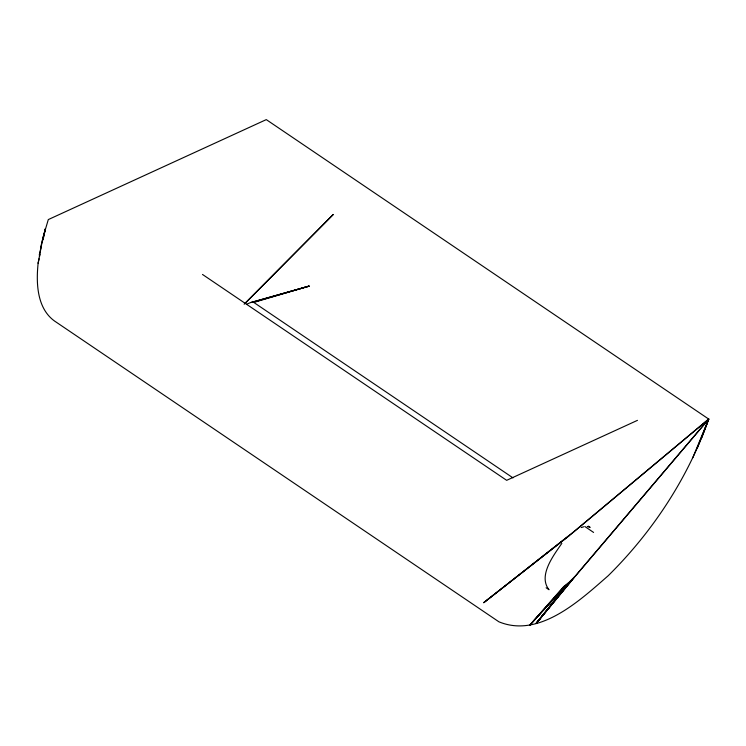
<?xml version="1.0" encoding="UTF-8"?>
<svg xmlns="http://www.w3.org/2000/svg" width="746" height="746" viewBox="0 0 746 746"><rect width="100%" height="100%" fill="white"/><g stroke="black" fill="none" stroke-linecap="round" stroke-linejoin="round"><path stroke-width="1.12" d="M38.13 263.235C35.957 283.788 36.964 310.122 56.5 322.347L498.915 621.81C539.423 638.548 580.099 600.213 608.223 575.716C652.638 531.795 687.961 478.111 708.7 419.075L266.285 119.612L48.303 219.576L42.876 237.881L38.13 263.235L39.062 258.797M39.529 256.577L39.995 254.358M43.268 238.832L45.366 228.854L40.825 246.656M39.24 255.113L41.282 246.357M42.559 240.883L45.366 228.854M701.548 438.163L708.7 419.075L567.846 536.822L483.725 602.675L573.982 531.628L708.7 419.075L697.361 447.917M692.792 457.746L708.7 419.075L578.784 571.977L536.243 623.339L568.247 583.12L575.865 575.53L708.7 419.075M561.831 543.368C553.672 555.276 537.801 575.763 549.028 589.732L546.128 587.773M569.785 581.777L536.243 623.339L574.373 577.199M571.324 580.332L536.243 623.339L572.853 578.803M565.198 585.517L529.968 624.971L568.247 583.12L563.696 586.561L529.968 624.971L566.718 584.37M244.847 303.65L333.294 214.466L244.119 304.191M483.725 602.675L569.394 535.376M246.6 304.237L250.721 302.503L309.189 286.082L255.477 301.925L250.721 302.503M637.457 420.352L506.665 480.331L202.502 274.453M581.209 527.562L583.82 526.769M254.386 301.878L309.189 286.082L253.22 301.962M587.288 526.527L590.151 527.413L588.24 526.126M252.344 301.449L512.996 477.878M584.92 526.564L593.592 532.43"/></g></svg>
